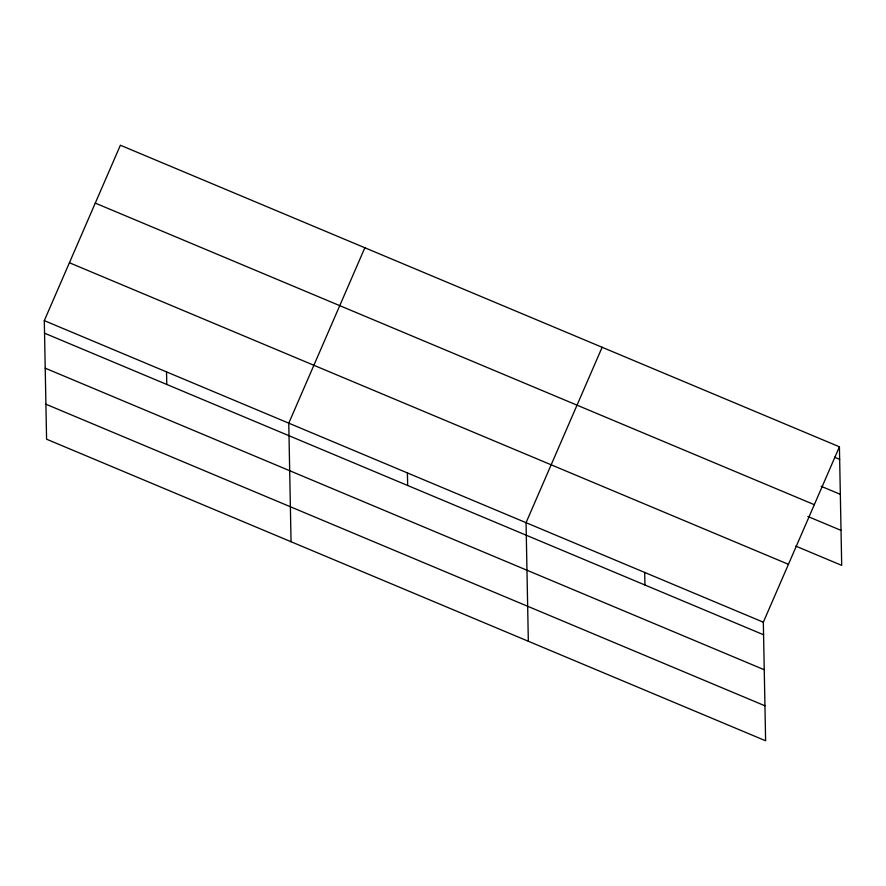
<?xml version="1.0" encoding="UTF-8"?>
<svg xmlns="http://www.w3.org/2000/svg" width="886" height="886" viewBox="0 0 886 886"><rect width="100%" height="100%" fill="white"/><g stroke="black" fill="none" stroke-linecap="round" stroke-linejoin="round"><path stroke-width="1.33" d="M839.419 446.799L763.333 622.205L765.615 740.774L46.581 439.201L44.3 320.632L120.385 145.226L839.419 446.799L841.7 565.368L795.772 546.108M364.855 247.759L288.77 423.165L291.051 541.734M602.137 347.279L526.051 522.685L528.333 641.254M834.557 457.22L839.662 459.358M821.2 486.314L840.338 494.344M95.278 203.104L814.312 504.688M807.855 516.472L841.024 530.382M69.407 262.743L788.44 564.316M44.3 320.632L763.333 622.205M44.544 333.191L763.577 634.764M45.208 368.177L764.253 669.75M45.906 404.215L764.939 705.788M644.698 572.445L644.942 585.004M407.416 472.925L407.66 485.484M166.535 371.899L166.778 384.458"/></g></svg>
